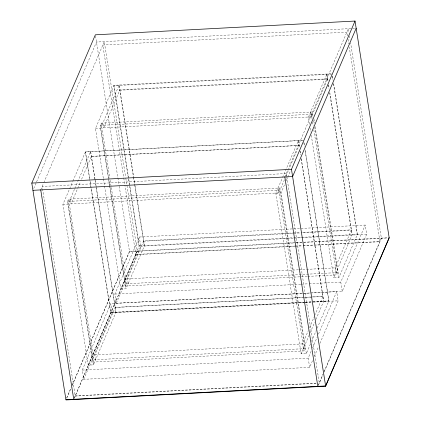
<?xml version="1.0" encoding="UTF-8"?>
<svg xmlns="http://www.w3.org/2000/svg" width="421" height="421" viewBox="0 0 421 421"><rect width="100%" height="100%" fill="white"/><g stroke="black" fill="none" stroke-linecap="round" stroke-linejoin="round"><path stroke-width="0.32" stroke-dasharray="2.1 1.58" d="M33.717 188.503L36.301 182.477M36.559 181.877L96.493 42.042L356.161 28.281M40.732 189.903L43.573 183.272M43.831 182.667L104.282 41.632L125.632 177.12M95.246 180.704L115.97 312.198L93.399 364.854L88.205 365.128L62.892 204.485L72.728 181.54M72.986 180.935L85.458 151.834L303.583 140.272M103.34 178.33L95.483 128.452L113.975 85.3L332.101 73.738M67.576 201.454L68.555 199.17L279.755 187.976L305.067 348.62L304.088 350.898L92.888 362.092L67.576 201.454L278.776 190.255L279.755 187.976M109.555 185.008L100.166 125.416L101.145 123.137L312.34 111.939L313.161 117.122M93.399 364.854L68.086 204.211L74.659 188.876M74.817 188.508L90.652 151.555L95.146 180.056M109.86 186.471L100.677 128.173L119.169 85.026L134.988 185.424M284.438 179.683L278.781 192.886L71.044 203.901L77.475 188.897M77.732 188.298L80.564 181.693M81.59 179.293L91.415 156.375L299.152 145.366L289.327 168.284M103.634 127.863L119.927 89.847L327.664 78.832L311.372 116.854L103.634 127.863L102.877 123.043M66.713 397.903L71.107 387.657M72.138 385.241L129.489 251.437L295.41 242.643M66.75 398.14L71.144 387.894M72.175 385.483L129.526 251.679L119.069 185.314M312.471 360.755L309.645 367.349L83.732 379.326L82.274 370.085L110.791 303.557L303.209 293.358M302.173 293.437L116.317 303.288L114.865 294.053L139.304 237.023L365.217 225.051L366.675 234.286L342.231 291.311L310.709 292.984M88.205 365.128L110.776 312.471L91.178 188.108M135.094 186.077L144.482 245.669L125.99 288.817L120.795 289.09L139.288 245.943L128.779 179.225M74.217 398.155L137.278 251.027M74.254 398.398L137.314 251.269L125.732 177.773M83.732 379.326L112.244 312.792L110.791 303.557M116.317 303.288L140.761 246.264L139.304 237.023M95.599 359.718L94.841 354.903L115.207 307.377L322.944 296.368L315.182 314.487M128.189 283.686L127.431 278.865L143.724 240.849L292.479 232.96M92.888 362.092L93.867 359.813L68.555 199.17M307.162 276.429L125.479 286.059L126.458 283.775L109.923 178.841M310.472 343.904L306.33 353.566L301.136 353.84L275.823 193.202L282.396 177.867M282.554 177.499L298.389 140.546L299.515 147.671M309.535 124.29L308.414 117.164L326.906 74.012L328.133 81.79M312.077 118.754L311.366 114.223L312.34 111.939M284.822 176.962L348.372 28.691L348.983 32.58M285.985 176.083L288.301 170.684M306.33 353.566L281.017 192.923L285.159 183.261M286.191 180.846L287.485 177.825M287.748 177.225L290.595 170.579M303.336 348.709L302.578 343.889L308.235 330.69M309.519 327.685L314.15 316.887M335.926 272.671L335.163 267.856L351.461 229.834L300.999 232.513M301.136 353.84L308.993 335.505M310.198 332.706L314.655 322.307M315.892 319.418L323.707 301.189L301.247 158.68M333.632 83.453L357.413 234.381L338.921 277.528L333.727 277.807L352.219 234.655L329.864 92.799M307.819 276.392L336.679 274.86L337.658 272.582L314.692 126.837M311.508 341.489L316.166 330.617M317.202 328.201L328.896 300.91L305.114 149.987M309.645 367.349L308.188 358.113L311.529 350.319M312.556 347.925L317.181 337.132M318.465 334.137L336.705 291.579L311.75 292.905M342.231 291.311L340.778 282.075L365.217 225.051M314.266 356.561L318.376 346.972M319.918 343.373L338.158 300.82L336.705 291.579M318.308 385.215L322.986 374.301M324.281 371.29L381.368 238.086M318.344 385.457L323.023 374.543M324.059 372.132L381.405 238.328L350.619 42.953M331.937 74.117L113.812 85.679L129.531 185.435M119.764 90.226L327.501 79.211M100.166 125.416L311.366 114.223M95.483 128.452L100.677 128.173M308.414 117.164L312.308 116.959M303.536 140.382L85.41 151.944L89.905 180.446M91.362 156.491L299.099 145.477M62.892 204.485L68.086 204.211M275.823 193.202L281.017 192.923M293.137 232.929L300.347 232.545M143.561 241.228L292.974 233.308M293.632 233.271L300.184 232.924M302.804 232.787L351.298 230.219M139.288 245.943L357.413 234.381M366.675 234.286L139.125 246.322L129.636 186.082M296.068 242.612L303.288 242.228M303.941 242.191L389.157 237.676M129.526 251.679L295.447 242.885M296.105 242.849L387.899 237.986M135.809 254.447L294.6 246.032M295.258 245.996L302.478 245.611M303.131 245.58L379.9 241.512M294.642 246.274L135.851 254.689L124.879 185.082M295.295 246.238L302.515 245.853M303.167 245.822L379.942 241.749L349.256 47.026M127.431 278.865L298.468 269.798M299.126 269.766L335.163 267.856M126.458 283.775L337.658 272.582M114.865 294.053L300.715 284.201M301.373 284.164L308.598 283.78M309.256 283.749L340.778 282.075M303.867 293.321L311.093 292.937M302.831 293.4L310.051 293.021M115.159 307.493L322.896 296.484M110.776 312.471L304.699 302.194M305.357 302.157L312.566 301.778M313.219 301.741L328.896 300.91M304.651 302.31L110.723 312.587L90.005 181.093M305.304 302.273L328.848 301.026L305.067 150.102M112.244 312.792L304.667 302.594M305.325 302.557L312.545 302.173M313.203 302.141L338.158 300.82M94.841 354.903L302.578 343.889M93.867 359.813L305.067 348.62M82.274 370.085L308.188 358.113M75.196 395.877L316.008 383.11M316.045 383.352L75.233 396.114L42.2 186.477L286.291 173.541L286.701 176.131M349.493 35.822L350.109 39.711M347.52 36.001L346.904 32.112L102.813 45.052L123.653 177.304M348.03 39.242L348.746 43.784M332.506 76.327L333.122 80.216M332.243 76.064L332.853 79.948M333.469 83.837L357.25 234.76M328.643 85.026L329.154 88.263M326.743 74.396L327.864 81.521M328.375 84.758L328.99 88.647M329.601 92.531L352.056 235.034M313.913 118.833L314.624 123.369M315.134 126.605L338.921 277.528M313.671 120.359L314.182 123.6M312.587 121.995L313.203 125.879M313.813 129.768L336.679 274.86M310.614 112.033L311.372 116.854M310.145 128.179L310.761 132.062M311.272 135.299L333.727 277.807M303.994 142.861L304.504 146.098M303.841 142.33L304.451 146.213M300.026 150.907L300.636 154.796M298.342 140.661L299.463 147.787M299.973 151.023L300.589 154.912M301.199 158.796L323.654 301.299M286.801 176.783L319.323 383.178M278.776 190.255L304.088 350.898M278.023 188.066L278.781 192.886M119.006 85.405L133.399 176.736M133.499 177.388L144.319 246.048M113.975 85.3L128.673 178.578M123.758 177.951L124.779 184.435M95.541 36.022L118.964 184.666M101.145 123.137L109.818 178.194M109.965 187.119L125.99 288.817M109.66 185.656L125.479 286.059M103.445 178.978L104.466 185.456M104.566 186.103L120.795 289.09M90.604 151.671L94.893 178.878M94.993 179.525L96.014 186.003M96.114 186.65L115.917 312.314M85.458 151.834L89.952 180.335M90.052 180.983L91.073 187.461M70.286 199.08L71.044 203.901"/><path stroke-width="0.63" d="M31.801 183.082L95.351 34.817L355.024 21.05L389.199 237.918L325.649 386.183L65.976 399.95L31.801 183.082L291.474 169.321L355.024 21.05M356.161 28.281L292.616 176.546L32.943 190.313M389.157 237.676L325.612 385.946L65.939 399.708M291.474 169.321L325.649 386.183M284.822 176.962L317.86 386.599M40.732 189.903L73.77 399.54"/></g></svg>
